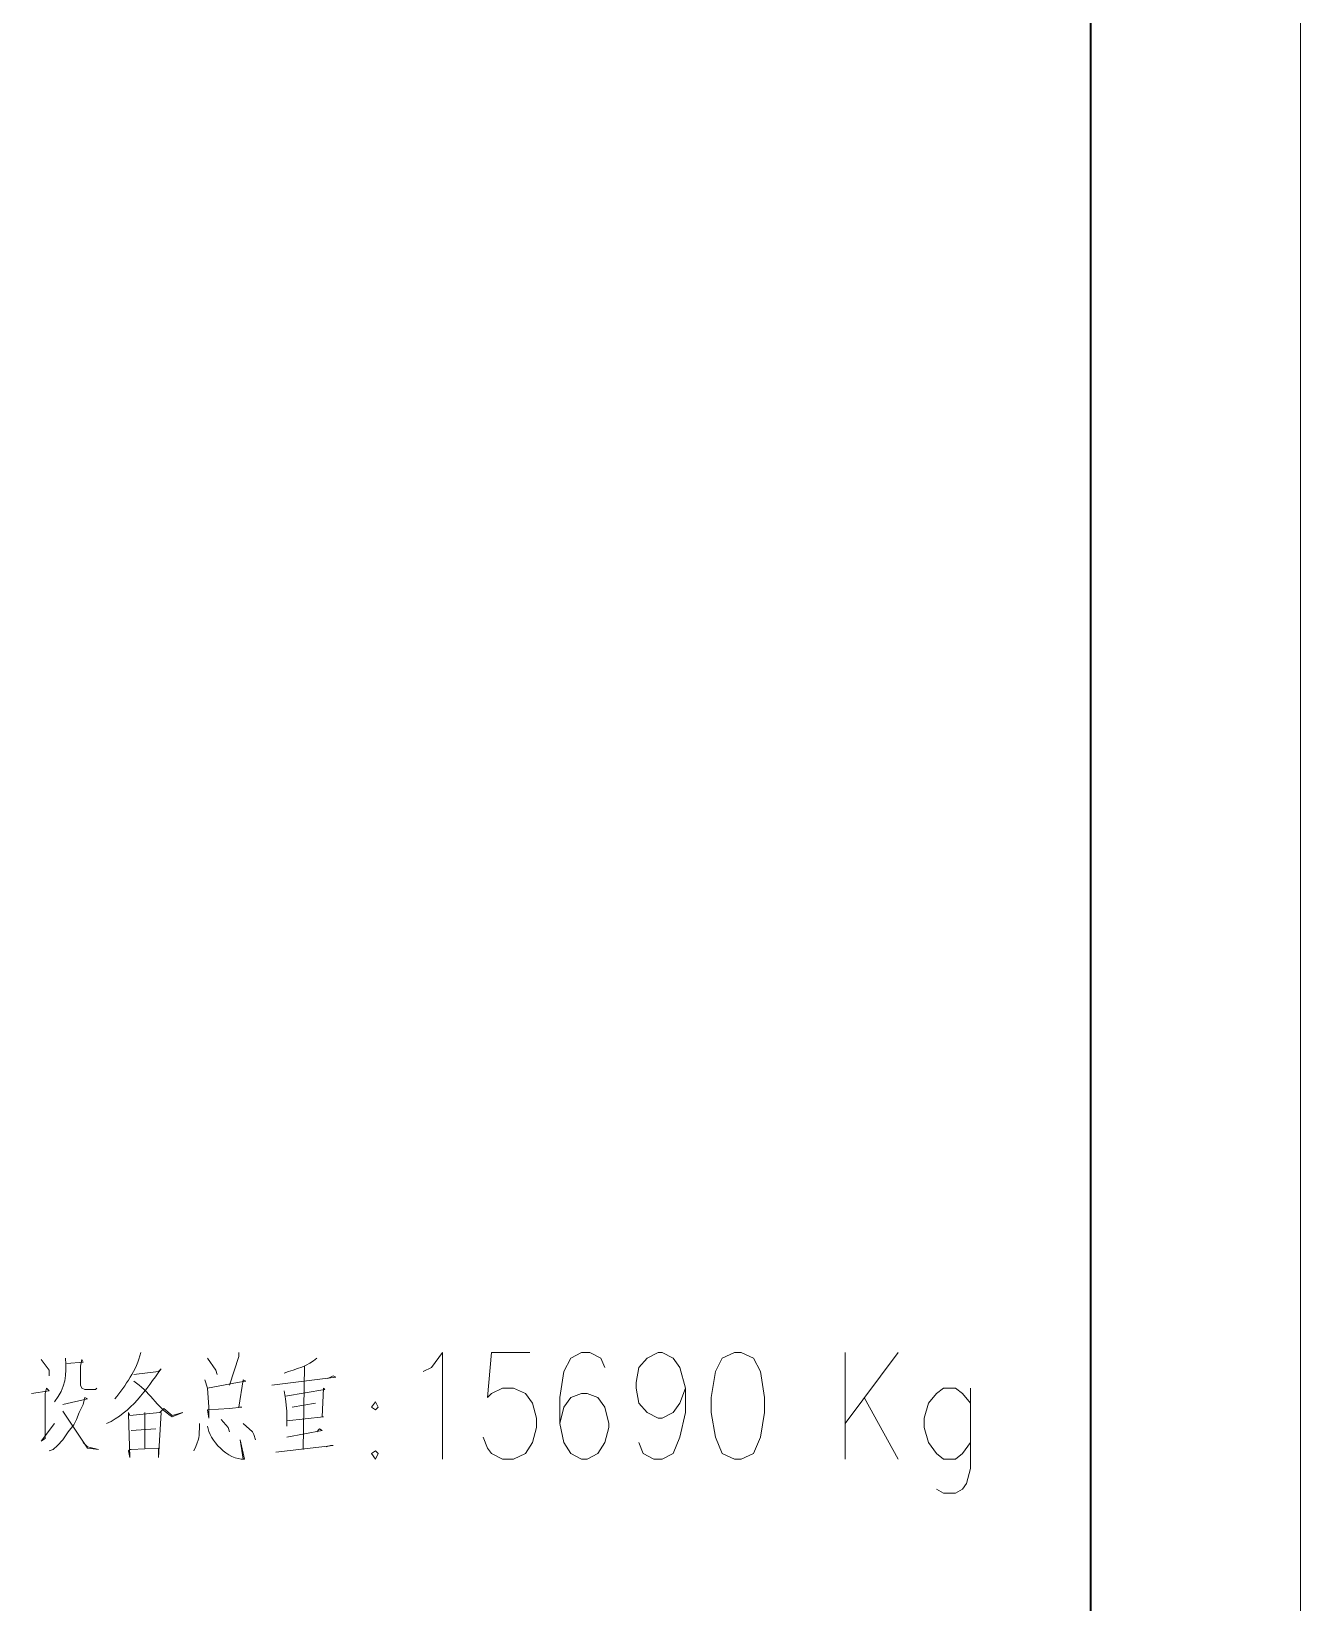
# Model space of a CAD drawing. Header units: millimetres. Extents: x 0 to 1181, y 0 to 1658.
# Drawn here: x 1013.8 to 1181.2, y 527.6 to 734.8 of the extents above; entities that cross this region are included whole.
import ezdxf

# ---------------------------------------------------------------- set-up
doc = ezdxf.new("R2010")
doc.units = ezdxf.units.MM
doc.layers.add('1', color=7, linetype='Continuous')

msp = doc.modelspace()

# ---------------------------------------------------------------- linework, layer by layer
at = {"layer": '1', "color": 0, "lineweight": 9}
for points in [[(1181.16, 1658.3), (1181.16, 0.32)], [(1015.08, 559.67), (1016.16, 558.23), (1016.16, 557.51)], [(1018.5, 559.13), (1020.66, 559.31), (1020.48, 559.67), (1020.3, 558.77), (1020.3, 556.25), (1020.48, 555.89), (1020.84, 555.71), (1022.28, 555.71), (1022.46, 555.89)], [(1037.04, 559.85), (1038.12, 558.23), (1038.3, 557.69)], [(1041.18, 560.57), (1041.18, 560.03), (1039.92, 556.25)], [(1065.48, 558.05), (1066.56, 558.59), (1068, 560.57), (1068, 546.53)], [(1079.52, 560.57), (1074.48, 560.57), (1073.94, 554.63), (1074.48, 555.17), (1075.92, 555.89), (1077.36, 555.89), (1078.98, 555.17), (1079.88, 553.91), (1080.42, 551.93), (1080.42, 550.67), (1079.88, 548.69), (1078.98, 547.25), (1077.36, 546.53), (1075.92, 546.53), (1074.48, 547.25), (1073.94, 547.97), (1073.4, 549.41)], [(1089.42, 558.59), (1088.88, 559.85), (1087.44, 560.57), (1086.36, 560.57), (1084.92, 559.85), (1084.02, 558.05), (1083.48, 554.63), (1083.48, 551.21), (1084.02, 548.69), (1084.92, 547.25), (1086.36, 546.53), (1087.08, 546.53), (1088.52, 547.25), (1089.42, 548.69), (1089.96, 550.67), (1089.96, 551.21), (1089.42, 553.37), (1088.52, 554.63), (1087.08, 555.17), (1086.36, 555.17), (1084.92, 554.63), (1084.02, 553.37), (1083.48, 551.21)], [(1100.04, 555.89), (1099.32, 553.91), (1098.42, 552.65), (1096.98, 551.93), (1096.44, 551.93), (1095, 552.65), (1093.92, 553.91), (1093.56, 555.89), (1093.56, 556.61), (1093.92, 558.59), (1095, 559.85), (1096.44, 560.57), (1096.98, 560.57), (1098.42, 559.85), (1099.32, 558.59), (1100.04, 555.89), (1100.04, 552.65), (1099.32, 549.41), (1098.42, 547.25), (1096.98, 546.53), (1095.9, 546.53), (1094.46, 547.25), (1093.92, 548.69)], [(1106.52, 560.57), (1104.9, 559.85), (1104, 558.05), (1103.46, 554.63), (1103.46, 552.65), (1104, 549.41), (1104.9, 547.25), (1106.52, 546.53), (1107.42, 546.53), (1109.04, 547.25), (1109.94, 549.41), (1110.48, 552.65), (1110.48, 554.63), (1109.94, 558.05), (1109.04, 559.85), (1107.42, 560.57), (1106.52, 560.57)], [(1121.1, 546.53), (1121.1, 560.57)], [(1128.12, 560.57), (1121.1, 551.21)], [(1045.5, 556.25), (1053.96, 557.33), (1053.6, 557.51), (1052.88, 557.15)], [(1049.82, 558.77), (1049.64, 547.79)], [(1013.82, 555.17), (1016.16, 555.53), (1015.8, 555.89), (1015.62, 555.17), (1015.62, 549.23), (1015.08, 548.87), (1016.88, 551.21)], [(1036.68, 556.97), (1037.04, 555.89), (1037.22, 553.37), (1037.22, 551.93), (1037.04, 553.01), (1039.92, 553.19), (1041.54, 553.37), (1041.18, 553.37), (1041.72, 556.97), (1042.08, 556.79), (1041, 556.61), (1037.04, 555.89)], [(1047.12, 555.53), (1047.3, 554.45), (1047.48, 552.83), (1047.48, 550.85), (1047.48, 551.57), (1052.34, 552.11), (1052.16, 552.11), (1052.34, 555.89), (1052.52, 555.71), (1047.3, 554.81)], [(1137.66, 553.91), (1136.58, 555.17), (1135.68, 555.89), (1134.06, 555.89), (1133.16, 555.17), (1132.08, 553.91), (1131.54, 551.93), (1131.54, 550.67), (1132.08, 548.69), (1133.16, 547.25), (1134.06, 546.53), (1135.68, 546.53), (1136.58, 547.25), (1137.66, 548.69)], [(1137.66, 555.89), (1137.66, 545.27), (1137.12, 543.29), (1136.58, 542.57), (1135.68, 542.03), (1134.06, 542.03), (1133.16, 542.57)], [(1017.96, 553.73), (1021.2, 554.45), (1020.84, 554.63), (1020.66, 553.73), (1020.12, 552.65), (1019.76, 551.75), (1019.4, 551.03), (1018.68, 550.13), (1017.96, 549.05), (1017.24, 548.33), (1016.7, 547.79), (1016.16, 547.61)], [(1048.2, 553.37), (1051.26, 553.91)], [(1059.18, 553.01), (1059.54, 553.37), (1059.18, 554.09), (1058.64, 553.37), (1059.18, 553.01)], [(1123.62, 554.63), (1128.12, 546.53)], [(1017.96, 552.83), (1017.96, 552.83), (1021.2, 547.97), (1022.64, 547.79), (1021.2, 548.15), (1020.66, 548.69)], [(1028.76, 552.65), (1028.76, 547.97)], [(1038.84, 551.75), (1039.74, 550.67), (1039.92, 550.13)], [(1041.72, 551.21), (1042.98, 550.13), (1043.16, 549.77), (1043.34, 549.05)], [(1026.96, 550.31), (1030.2, 550.49)], [(1047.48, 549.41), (1052.16, 550.31), (1051.8, 550.49), (1051.44, 550.13)], [(1046.04, 547.43), (1053.6, 548.33), (1053.24, 548.33), (1052.7, 548.15)], [(1059.18, 546.53), (1059.54, 547.25), (1059.18, 547.61), (1058.64, 547.25), (1059.18, 546.53)]]:
    msp.add_lwpolyline(points, dxfattribs=at)
at = {"layer": '1', "color": 0, "lineweight": 35}
msp.add_lwpolyline([(1153.44, 1630.4), (1153.44, 28.22)], dxfattribs=at)
at = {"layer": '1', "color": 0, "lineweight": 9}
for points in [[(1018.32, 559.85), (1018.5, 557.69), (1018.32, 555.89), (1016.88, 554.09)], [(1028.22, 560.57), (1027.68, 558.23), (1026.24, 556.25), (1024.8, 554.45)], [(1051.44, 559.85), (1050.36, 558.77), (1048.74, 558.41), (1047.12, 557.87)], [(1035.96, 551.21), (1035.96, 549.23), (1035.96, 549.41), (1035.24, 547.61)]]:
    msp.add_open_spline(points, degree=3, dxfattribs=at)
for points, knots in [([(1027.32, 557.69), (1027.32, 557.69), (1030.56, 558.05), (1030.56, 558.05), (1030.56, 558.05), (1030.92, 558.41), (1030.92, 558.41), (1028.94, 555.71), (1026.96, 552.65), (1023.72, 551.21)], [0, 0, 0, 0, 1, 1, 1, 2, 2, 2, 3, 3, 3, 3]), ([(1027.32, 556.79), (1029.3, 555.53), (1030.38, 553.37), (1032.36, 552.11), (1032.36, 552.11), (1033.8, 552.65), (1033.8, 552.65), (1033.8, 552.65), (1032.36, 552.29), (1032.36, 552.29), (1032.36, 552.29), (1031.28, 553.19), (1031.28, 553.19), (1031.28, 553.19), (1030.74, 552.65), (1030.74, 552.65), (1030.74, 552.65), (1026.78, 552.29), (1026.78, 552.29), (1026.78, 552.29), (1026.6, 552.65), (1026.6, 552.65), (1026.6, 552.65), (1026.6, 552.47), (1026.6, 552.47), (1026.6, 552.47), (1026.78, 546.71), (1026.78, 546.71), (1026.78, 546.71), (1026.6, 547.61), (1026.6, 547.61), (1026.6, 547.61), (1026.78, 547.79), (1026.78, 547.79), (1026.78, 547.79), (1026.96, 547.79), (1026.96, 547.79), (1026.96, 547.79), (1030.56, 547.97), (1030.56, 547.97), (1030.56, 547.97), (1030.56, 546.71), (1030.56, 546.71), (1030.56, 546.71), (1030.92, 552.65), (1030.92, 552.65)], [0, 0, 0, 0, 1, 1, 1, 2, 2, 2, 3, 3, 3, 4, 4, 4, 5, 5, 5, 6, 6, 6, 7, 7, 7, 8, 8, 8, 9, 9, 9, 10, 10, 10, 11, 11, 11, 12, 12, 12, 13, 13, 13, 14, 14, 14, 15, 15, 15, 15]), ([(1037.04, 550.85), (1037.22, 549.05), (1039.74, 546.35), (1041.9, 546.53), (1041.9, 546.53), (1041.36, 549.05), (1041.36, 549.05), (1041.36, 549.05), (1041.72, 546.53), (1041.72, 546.53)], [0, 0, 0, 0, 1, 1, 1, 2, 2, 2, 3, 3, 3, 3])]:
    msp.add_open_spline(points, degree=3, knots=knots, dxfattribs=at)

doc.saveas('drawing.dxf')
